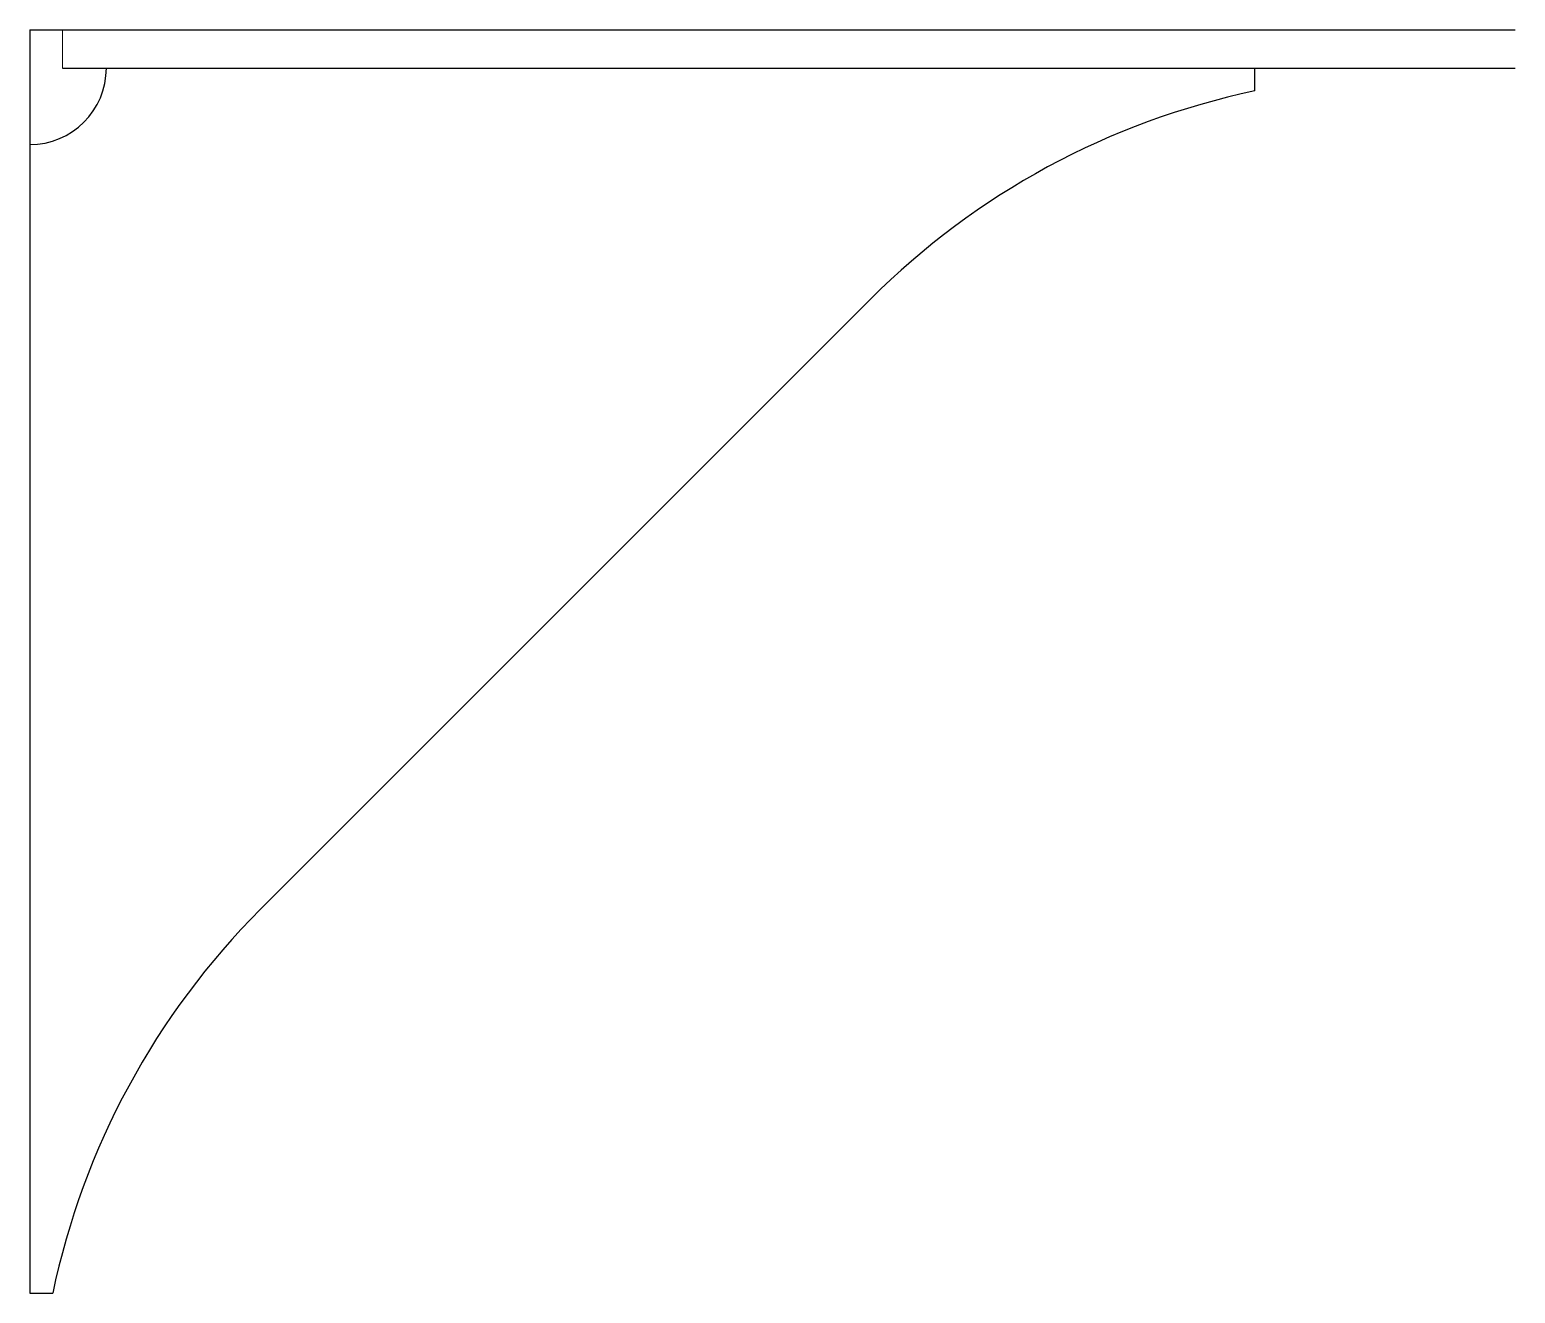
# Model space of a CAD drawing. Header units: millimetres. Extents: x 1174 to 2144, y 382 to 1207.
import ezdxf

# ---------------------------------------------------------------- set-up
doc = ezdxf.new("R2010")
doc.units = ezdxf.units.MM
for name, color, linetype in [('100-DF1', 7, 'Continuous'), ('200-CO3', 7, 'Continuous'), ('TEXT', 7, 'Continuous')]:
    doc.layers.add(name, color=color, linetype=linetype)

msp = doc.modelspace()

# ---------------------------------------------------------------- linework, layer by layer
at = {"color": 7, "linetype": 'Continuous', "ltscale": 3}
msp.add_line((1723.11, 1031.68), (1324.65, 633.21), dxfattribs=at)
for centre, start, end in [((2076.67, 678.12), 101.86295, 135.00003), ((1678.2, 279.66), 135.00003, 168.13705)]:
    msp.add_arc(centre, 500, start, end, dxfattribs=at)
at = {"layer": '100-DF1', "color": 7, "linetype": 'Continuous'}
for p, q in [((1173.88, 1207.44), (2144.06, 1207.44)), ((1195.38, 1182.44), (2144.06, 1182.44))]:
    msp.add_line(p, q, dxfattribs=at)
at = {"layer": '100-DF1', "color": 7, "linetype": 'Continuous', "lineweight": 15}
msp.add_line((1195.38, 1182.44), (1195.38, 1207.44), dxfattribs=at)
at = {"layer": '200-CO3', "color": 7, "linetype": 'Continuous'}
for p, q in [((1973.88, 1167.44), (1973.88, 1182.44)), ((1173.88, 382.44), (1188.88, 382.44))]:
    msp.add_line(p, q, dxfattribs=at)
msp.add_arc((1173.96, 1182.44), 50, 270, 0, dxfattribs=at)
at = {"layer": 'TEXT', "color": 4, "linetype": 'Continuous', "ltscale": 0.01}
msp.add_line((1173.88, 1207.44), (1173.88, 382.44), dxfattribs=at)

doc.saveas('drawing.dxf')
